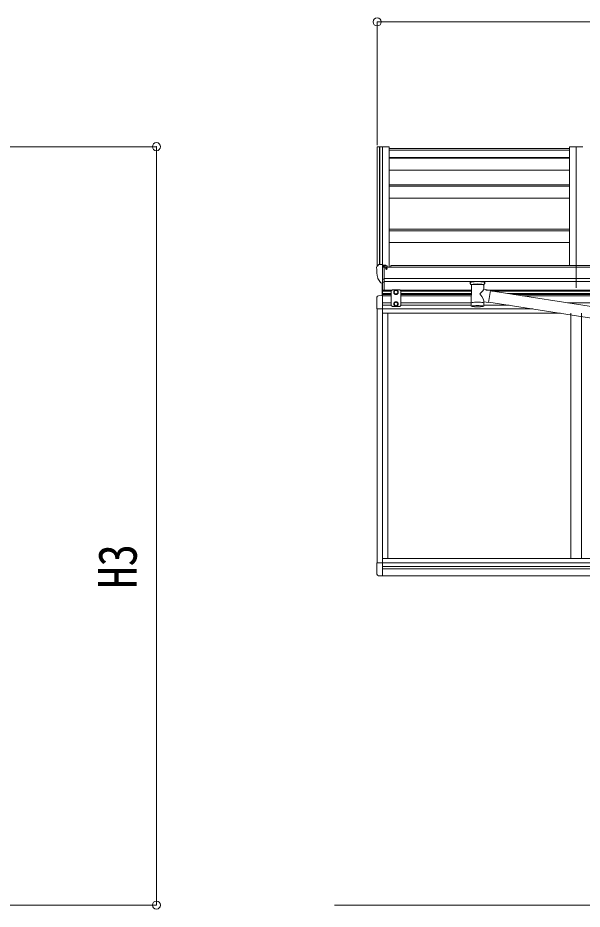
# Model space of a CAD drawing. Units: millimetres at full size, sheet at 1:30; details may follow other scales. Extents: x -8385 to 8479, y -5853 to 5787.
# Drawn here: x 31 to 2119, y -774 to 2523 of the extents above; entities that cross this region are included whole.
import ezdxf
from ezdxf.enums import TextEntityAlignment as Align

# ---------------------------------------------------------------- set-up
doc = ezdxf.new("R2010")
doc.units = ezdxf.units.MM
doc.header["$LTSCALE"] = 30
doc.header["$PDMODE"] = 32
doc.header["$PDSIZE"] = 30
for name, color, linetype, lineweight in [('0-0_0', 7, 'Continuous', 9), ('0-1_本体', 4, 'Continuous', 9), ('0-2_部品', 7, 'Continuous', 9), ('0-8_PARTS2', 2, 'Continuous', 9), ('0-A_寸法', 6, 'Continuous', 9), ('1-1_GLASS', 4, 'Continuous', 9), ('1-2_GLASS_SEAL', 7, 'Continuous', 9)]:
    doc.layers.add(name, color=color, linetype=linetype, lineweight=lineweight)
doc.styles.add('ＭＳ ゴシック', font='')
doc.styles.get('ＭＳ ゴシック').set_extended_font_data('MS Gothic')

msp = doc.modelspace()

# ---------------------------------------------------------------- linework, layer by layer
at = {"layer": '0-0_0'}
msp.add_line((1203.44, -759.15), (2549.52, -759.15), dxfattribs=at)
at = {"layer": '0-1_本体'}
for p, q in [((1360.72, 2044.76), (1360.71, 1603.7)), ((1361.67, 2045.64), (1369.5, 2046.05)), ((1369.72, 2045.97), (1369.72, 1610.25)), ((1369.8, 2045.86), (1370.42, 2044.24)), ((1405.72, 2046.06), (1405.72, 1600.07)), ((2071.72, 2046.06), (2071.72, 1606.77)), ((2121.72, 2046.06), (2071.72, 2046.06)), ((2071.72, 2039.98), (1405.72, 2039.98)), ((1405.72, 2033.06), (2071.72, 2033.06)), ((1405.72, 2006.35), (2071.72, 2006.35)), ((1405.72, 2003.77), (2071.72, 2003.77)), ((1405.72, 1959.03), (2071.72, 1959.03)), ((1405.72, 1905.3), (2071.72, 1905.3)), ((1405.72, 1899.73), (2071.72, 1899.73)), ((1405.72, 1855.74), (2071.72, 1855.74)), ((1405.72, 1741.65), (2071.72, 1741.65)), ((1405.72, 1734.85), (2071.72, 1734.85)), ((1405.72, 1691.3), (2071.72, 1691.3)), ((7102.22, 1600.07), (1387.22, 1600.07)), ((1410.72, 1600.07), (1410.72, 1606.77)), ((7078.72, 1606.77), (1410.72, 1606.77)), ((1387.22, 1558.84), (7102.22, 1558.84)), ((7102.22, 1547), (1387.22, 1547.07))]:
    msp.add_line(p, q, dxfattribs=at)
msp.add_lwpolyline([(1370.42, 1610.25), (1370.42, 2046.06), (1405.72, 2046.06)], dxfattribs=at)
msp.add_circle((1394.69, 1595.33), 3, dxfattribs=at)
for centre, radius, start, end in [((1361.72, 2044.64), 1, 93, 173.32986), ((1369.51, 2045.75), 0.301, 21.06327, 92.86679)]:
    msp.add_arc(centre, radius, start, end, dxfattribs=at)
at = {"layer": '0-2_部品'}
for p, q in [((1358.72, 1600.88), (1358.72, 1600.25)), ((1365.63, 1609.68), (1361.56, 1603.87)), ((1380.72, 1541.75), (1380.72, 1610.25)), ((1382.22, 1609.33), (1380.72, 1609.33)), ((1387.22, 1600.51), (1380.72, 1600.91)), ((1382.22, 1609.33), (1382.22, 1603.16)), ((1391.89, 1607.83), (1382.22, 1608.55)), ((1382.22, 1605.56), (1396.22, 1605.5)), ((1391.69, 1595.33), (1392.22, 1595.33)), ((1392.22, 1595.33), (1392.52, 1595.33)), ((1392.72, 1605.52), (1392.72, 1607.42)), ((1397.22, 1604.4), (1397.22, 1600.07)), ((1373.09, 1543.56), (1363.35, 1558.94)), ((1379.22, 1541.84), (1375.51, 1542.07)), ((1379.22, 1541.84), (1380.72, 1541.75)), ((1380.72, 1543.94), (1381.22, 1543.94)), ((1381.22, 1543.94), (1381.72, 1544.94)), ((1387.22, 1544.94), (1381.72, 1544.94)), ((1705.02, 1540.74), (1705.02, 1546.86)), ((1709.12, 1536.24), (1709.1, 1455.95)), ((1754.92, 1518.67), (1754.92, 1536.25)), ((1780.14, 1514.76), (1754.92, 1518.67)), ((1759.02, 1540.74), (1759.02, 1546.86)), ((1780.14, 1514.76), (1773.12, 1469.5)), ((2475.25, 1404.86), (1779.82, 1512.75)), ((1754.93, 1455.95), (1754.92, 1472.58)), ((1754.92, 1472.33), (1773.12, 1469.5)), ((2471.58, 1362.93), (1773.39, 1471.24))]:
    msp.add_line(p, q, dxfattribs=at)
for points in [[(1380.72, 1610.25), (1368.72, 1610.25), (1366.39, 1610.1)], [(1387.22, 1544.94), (1387.22, 1603.16), (1382.22, 1603.16)], [(1391.89, 1607.83), (1392.06, 1607.81), (1392.22, 1607.78), (1392.36, 1607.74), (1392.48, 1607.69), (1392.58, 1607.63), (1392.66, 1607.56), (1392.7, 1607.49), (1392.72, 1607.42)], [(1392.52, 1596.52), (1392.52, 1595.33), (1397.22, 1595.33)], [(1397.22, 1596.95), (1397.22, 1595.33), (1397.69, 1595.33)], [(1380.72, 1555.64), (1383.88, 1556.04), (1387.22, 1556.47)], [(1705.06, 1540.68), (1705.03, 1541.04), (1705.28, 1542), (1705.8, 1542.88), (1706.6, 1543.72), (1707.71, 1544.52), (1709.12, 1545.24)], [(1705.06, 1540.8), (1705.03, 1540.44), (1705.28, 1539.48), (1705.8, 1538.6), (1706.6, 1537.76), (1707.71, 1536.96), (1709.12, 1536.24)], [(1754.92, 1545.23), (1755.15, 1545.14), (1756.5, 1544.4), (1757.62, 1543.55), (1758.37, 1542.69), (1758.83, 1541.79), (1759.01, 1540.9)], [(1754.92, 1536.25), (1755.15, 1536.35), (1756.5, 1537.08), (1757.62, 1537.93), (1758.37, 1538.79), (1758.83, 1539.69), (1759.01, 1540.58)]]:
    msp.add_lwpolyline(points, dxfattribs=at)
for centre, radius, start, end in [((1361.72, 1600.88), 3, 93, 180), ((1551.21, 1600.25), 192.49, 180.0008, 192.1233), ((1366.45, 1609.11), 1, 93.5, 145), ((1394.72, 1595.33), 2.5, 151.64236, 180), ((1394.72, 1595.33), 2.5, 0, 151.64236), ((1365.95, 1560.44), 3, 191.83348, 210), ((1375.69, 1545.06), 3, 210, 266.5), ((1722.08, 1495.52), 51.38, 92.46126, 104.61963), ((1741.97, 1495.52), 51.38, 75.38037, 87.53874)]:
    msp.add_arc(centre, radius, start, end, dxfattribs=at)
for centre, major_axis, ratio, start_param, end_param in [((1396.22, 1604.4), (-0.02, 1.1), 0.906239, 4.6917496, 6.2625459), ((1732.01, 1535.05), (-22.91, -0.42), 0.072511, 4.711586, 6.2823824), ((1732.04, 1536.68), (-22.91, -0.42), 0.072511, 4.711586, 6.2823824), ((1731.99, 1536.67), (22.92, -0.42), 0.07247, 0.0008089, 1.5716053), ((1731.99, 1535.05), (22.92, -0.42), 0.07247, 0.0008089, 1.5716053), ((1734.57, 1496.47), (20.32, 22.25), 0.045535, 4.9756507, 6.2441899), ((1743.02, 1540.74), (16, 0), 0.361356, 0, 0.0194874), ((1743.02, 1540.74), (16, 0), 0.361356, 6.2636979, 6.2831853), ((1732.01, 1499.12), (-22.81, 26.62), 0.234429, 3.1563334, 4.5976381), ((1732.02, 1455.95), (22.92, 0), 0.101955, 6.2829723, 9.4248207), ((1732.02, 1455.95), (22.92, 0), 0.101955, 3.1415499, 6.2833984), ((1732.02, 1468.39), (22.91, 0), 0.122865, 6.2831853, 9.424778)]:
    msp.add_ellipse(centre, major_axis=major_axis, ratio=ratio, start_param=start_param, end_param=end_param, dxfattribs=at)
at = {"layer": '0-8_PARTS2'}
for p, q in [((1380.72, 2042.92), (1380.72, 1523.64)), ((2096.72, 2042.92), (2096.72, 1523.64))]:
    msp.add_line(p, q, dxfattribs=at)
at = {"layer": '0-A_寸法'}
for p, q in [((1360.72, 2507.75), (1360.72, 2052.18)), ((1360.72, 2507.75), (7128.72, 2507.75)), ((544.07, 2046.06), (-762.36, 2046.06)), ((544.07, -759.14), (544.07, 2046.06)), ((544.07, -759.14), (-61.91, -759.14))]:
    msp.add_line(p, q, dxfattribs=at)
for p in [(1360.72, 2507.75), (544.07, 2046.06), (544.07, -759.14)]:
    msp.add_point(p, dxfattribs=at)
at = {"layer": '1-1_GLASS'}
for p, q in [((1380.52, 1515.46), (1416.02, 1515.46)), ((1380.52, 1511.96), (1413.02, 1511.96)), ((1380.52, 1502.96), (1413.02, 1502.96)), ((1380.52, 1499.46), (1413.02, 1499.46)), ((1380.52, 1495.16), (1380.52, 1294.96)), ((1413.02, 1494.46), (1380.52, 1494.46)), ((1445.02, 1515.46), (1709.11, 1515.46)), ((1448.02, 1511.96), (1709.11, 1511.96)), ((1448.02, 1502.96), (1709.11, 1502.96)), ((1448.02, 1499.46), (1709.11, 1499.46)), ((1709.11, 1494.46), (1448.02, 1494.46)), ((1762.35, 1515.46), (2509.32, 1515.46)), ((1784.91, 1511.96), (2507.34, 1511.96)), ((1842.92, 1502.96), (2507.32, 1502.96)), ((1865.48, 1499.46), (2507.32, 1499.46)), ((2446.59, 1494.46), (1897.71, 1494.46)), ((1380.52, 1468.46), (1413.02, 1468.46)), ((1380.52, 1459.46), (1413.02, 1459.46)), ((1448.02, 1468.46), (1709.1, 1468.46)), ((1448.02, 1459.46), (1709.1, 1459.46)), ((1754.93, 1459.46), (1849.35, 1459.46)), ((2065.3, 1468.46), (2507.32, 1468.46)), ((1360.52, 1445.76), (1360.52, 1344.16)), ((1360.52, 1429.96), (1360.52, 507.15)), ((1936.37, 1445.96), (1380.52, 1445.96)), ((2039.5, 1429.96), (1380.52, 1429.96)), ((1380.52, 1429.96), (1380.52, 457.96)), ((1400.52, 1429.96), (1400.52, 1359.96)), ((1400.52, 1429.96), (1400.52, 522.96)), ((2076.72, 1429.96), (2076.72, 522.96)), ((2076.72, 1424.18), (2076.72, 1359.96)), ((2116.72, 1429.96), (2116.72, 522.96)), ((2116.72, 1417.98), (2116.72, 1359.96)), ((1380.52, 522.96), (2493.32, 522.96)), ((1380.52, 506.96), (2491.32, 506.96)), ((1380.52, 493.46), (2493.32, 493.46)), ((1380.52, 484.46), (2493.32, 484.46)), ((1380.52, 458.46), (2493.32, 458.46))]:
    msp.add_line(p, q, dxfattribs=at)
at = {"layer": '1-2_GLASS_SEAL'}
for p, q in [((1379.02, 1495.25), (1379.02, 1541.85)), ((1380.52, 1495.25), (1380.52, 1541.76)), ((1386.02, 1515.75), (1386.02, 1544.95)), ((1417.02, 1516.75), (1413.02, 1512.75)), ((1444.02, 1516.75), (1417.02, 1516.75)), ((1444.02, 1516.75), (1448.02, 1512.75)), ((1360.02, 1488.96), (1360.02, 1446.05)), ((1380.52, 1495.25), (1365.23, 1494.45)), ((1413.02, 1512.75), (1413.02, 1459.26)), ((1448.02, 1459.26), (1448.02, 1512.75)), ((1417.02, 1455.26), (1413.02, 1459.26)), ((1444.02, 1455.26), (1417.02, 1455.26)), ((1430.52, 1471.76), (1424.02, 1468.01)), ((1424.02, 1468.01), (1424.02, 1460.5)), ((1424.02, 1460.5), (1430.52, 1456.75)), ((1437.02, 1468.01), (1430.52, 1471.76)), ((1430.52, 1456.75), (1437.02, 1460.5)), ((1437.02, 1460.5), (1437.02, 1468.01)), ((1444.02, 1455.26), (1448.02, 1459.26)), ((1380.52, 1446.05), (1360.02, 1446.05)), ((1360.02, 464.54), (1360.02, 507.45)), ((1380.52, 507.45), (1360.02, 507.45)), ((1380.52, 458.25), (1365.23, 459.05))]:
    msp.add_line(p, q, dxfattribs=at)
for points in [[(1424.02, 1511.51), (1430.52, 1515.26), (1437.02, 1511.51)], [(1437.02, 1511.51), (1437.02, 1504), (1430.52, 1500.25), (1424.02, 1504), (1424.02, 1511.51)]]:
    msp.add_lwpolyline(points, dxfattribs=at)
for centre, radius in [((1430.52, 1507.75), 8.5), ((1430.52, 1507.75), 7.5), ((1430.52, 1507.75), 6.5), ((1430.52, 1464.25), 8.5), ((1430.52, 1464.25), 7.5), ((1430.52, 1464.25), 6.5)]:
    msp.add_circle(centre, radius, dxfattribs=at)
for centre, start, end in [((1365.52, 1488.96), 93, 180), ((1365.52, 464.54), 180, 267)]:
    msp.add_arc(centre, 5.5, start, end, dxfattribs=at)

# ---------------------------------------------------------------- texts
at = {"layer": '0-A_寸法', "color": 7, "style": 'ＭＳ ゴシック', "width": 0.85}
msp.add_text('H3', height=143, rotation=90, dxfattribs=at).set_placement((514.07, 410.96), align=Align.BOTTOM_LEFT)

doc.saveas('drawing.dxf')
